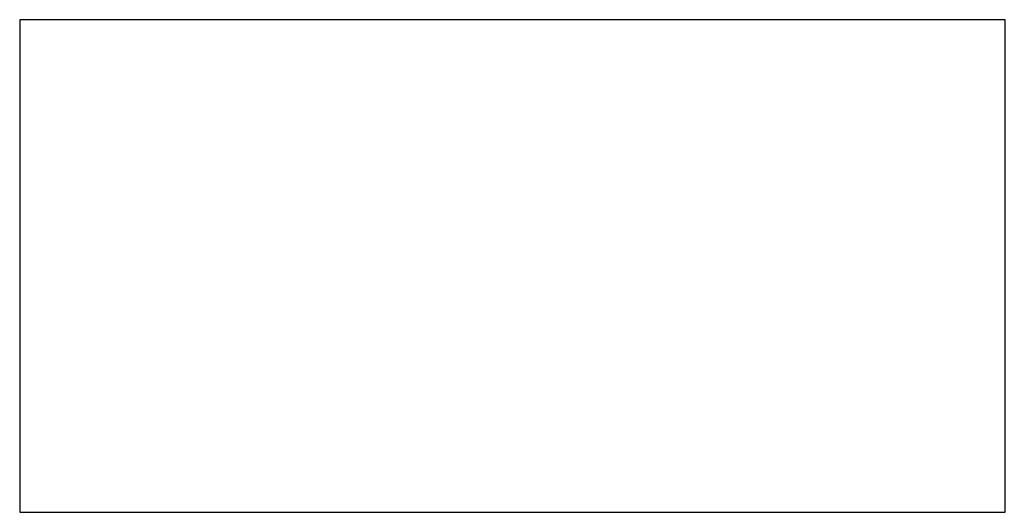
# Model space of a CAD drawing. Header units: inches. Extents: x 0 to 102, y 0 to 51.
import ezdxf

# ---------------------------------------------------------------- set-up
doc = ezdxf.new("R2010")
doc.units = ezdxf.units.IN

msp = doc.modelspace()

# ---------------------------------------------------------------- linework, layer by layer
at = {"color": 1}
msp.add_lwpolyline([(0, 0), (101.6, 0), (101.6, 50.8), (0, 50.8)], close=True, dxfattribs=at)

doc.saveas('drawing.dxf')
